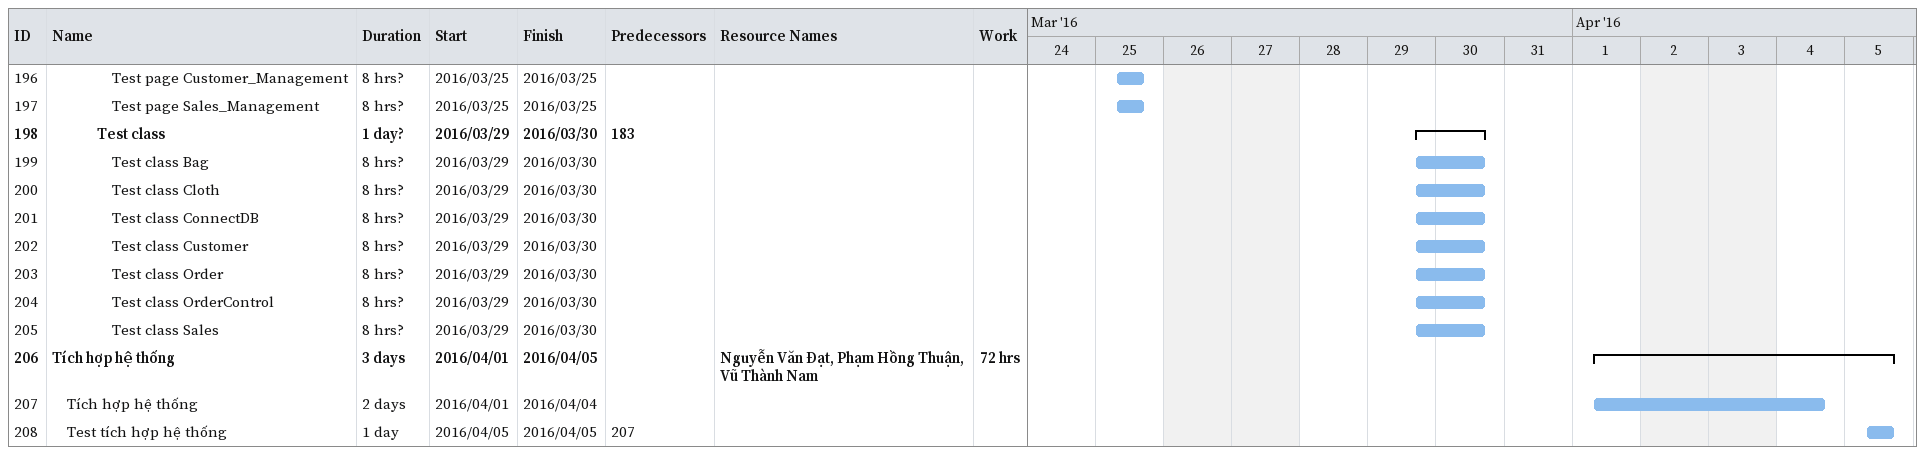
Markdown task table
| ID | Level | Task | Duration | Start | Finish | Predecessors | Resources | Work (h) |
|---|---|---|---|---|---|---|---|---|
| 196 | 5 | Test page Customer_Management | 8h? | 2016-03-25 | 2016-03-25 |  |  |  |
| 197 | 5 | Test page Sales_Management | 8h? | 2016-03-25 | 2016-03-25 |  |  |  |
| 198 | 4 | **Test class** | 1d? | 2016-03-29 | 2016-03-30 | 183 |  |  |
| 199 | 5 | Test class Bag | 8h? | 2016-03-29 | 2016-03-30 |  |  |  |
| 200 | 5 | Test class Cloth | 8h? | 2016-03-29 | 2016-03-30 |  |  |  |
| 201 | 5 | Test class ConnectDB | 8h? | 2016-03-29 | 2016-03-30 |  |  |  |
| 202 | 5 | Test class Customer | 8h? | 2016-03-29 | 2016-03-30 |  |  |  |
| 203 | 5 | Test class Order | 8h? | 2016-03-29 | 2016-03-30 |  |  |  |
| 204 | 5 | Test class OrderControl | 8h? | 2016-03-29 | 2016-03-30 |  |  |  |
| 205 | 5 | Test class Sales | 8h? | 2016-03-29 | 2016-03-30 |  |  |  |
| 206 | 1 | **Tích hợp hệ thống** | 3d | 2016-04-01 | 2016-04-05 |  | Nguyễn Văn Đạt, Phạm Hồng Thuận, Vũ Thành Nam | 72 |
| 207 | 2 | Tích hợp hệ thống | 2d | 2016-04-01 | 2016-04-04 |  |  |  |
| 208 | 2 | Test tích hợp hệ thống | 1d | 2016-04-05 | 2016-04-05 | 207 |  |  |
